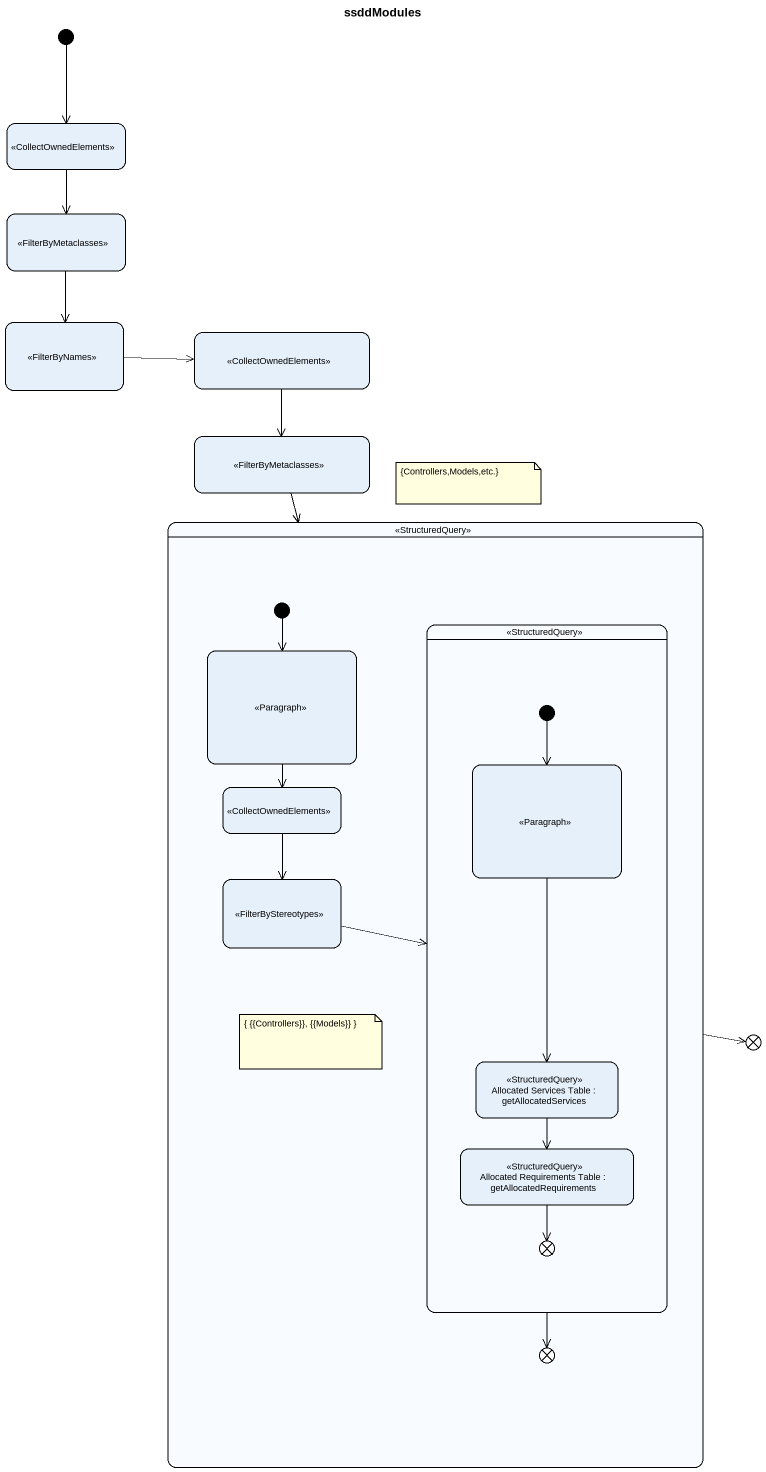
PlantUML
@startuml
title ssddModules
hide empty description
state " " as state1 <<CollectOwnedElements>>
state " " as state2 <<FilterByMetaclasses>>
state " " as state3 <<FilterByNames>>
state " " as state4 <<CollectOwnedElements>>
state " " as state5 <<FilterByMetaclasses>>
state " " as state6 <<StructuredQuery>> {
  state " " as state7 <<StructuredQuery>> {
    state " " as state10 <<Paragraph>>
    state "Allocated Services Table : getAllocatedServices" as Allocated_Services_Table <<StructuredQuery>>
    state "Allocated Requirements Table : getAllocatedRequirements" as Allocated_Requirements_Table <<StructuredQuery>>
    state flowfinal2 <<end>>
    [*] --> state10
  }
  state " " as state8 <<Paragraph>>
  state " " as state9 <<CollectOwnedElements>>
  state " " as state11 <<FilterByStereotypes>>
  state flowfinal3 <<end>>
  [*] --> state8
}
state flowfinal1 <<end>>
[*] --> state1
state1 --> state2
state2 --> state3
state3 -right-> state4
state4 --> state5
state5 --> state6
state6 -right-> flowfinal1
state7 --> flowfinal3
state8 --> state9
state9 --> state11
state10 --> Allocated_Services_Table
state11 -right-> state7
Allocated_Services_Table --> Allocated_Requirements_Table
Allocated_Requirements_Table --> flowfinal2
note as N1
  {Controllers,Models,etc.}
end note
note as N2
  { {{Controllers}}, {{Models}} }
end note
@enduml
